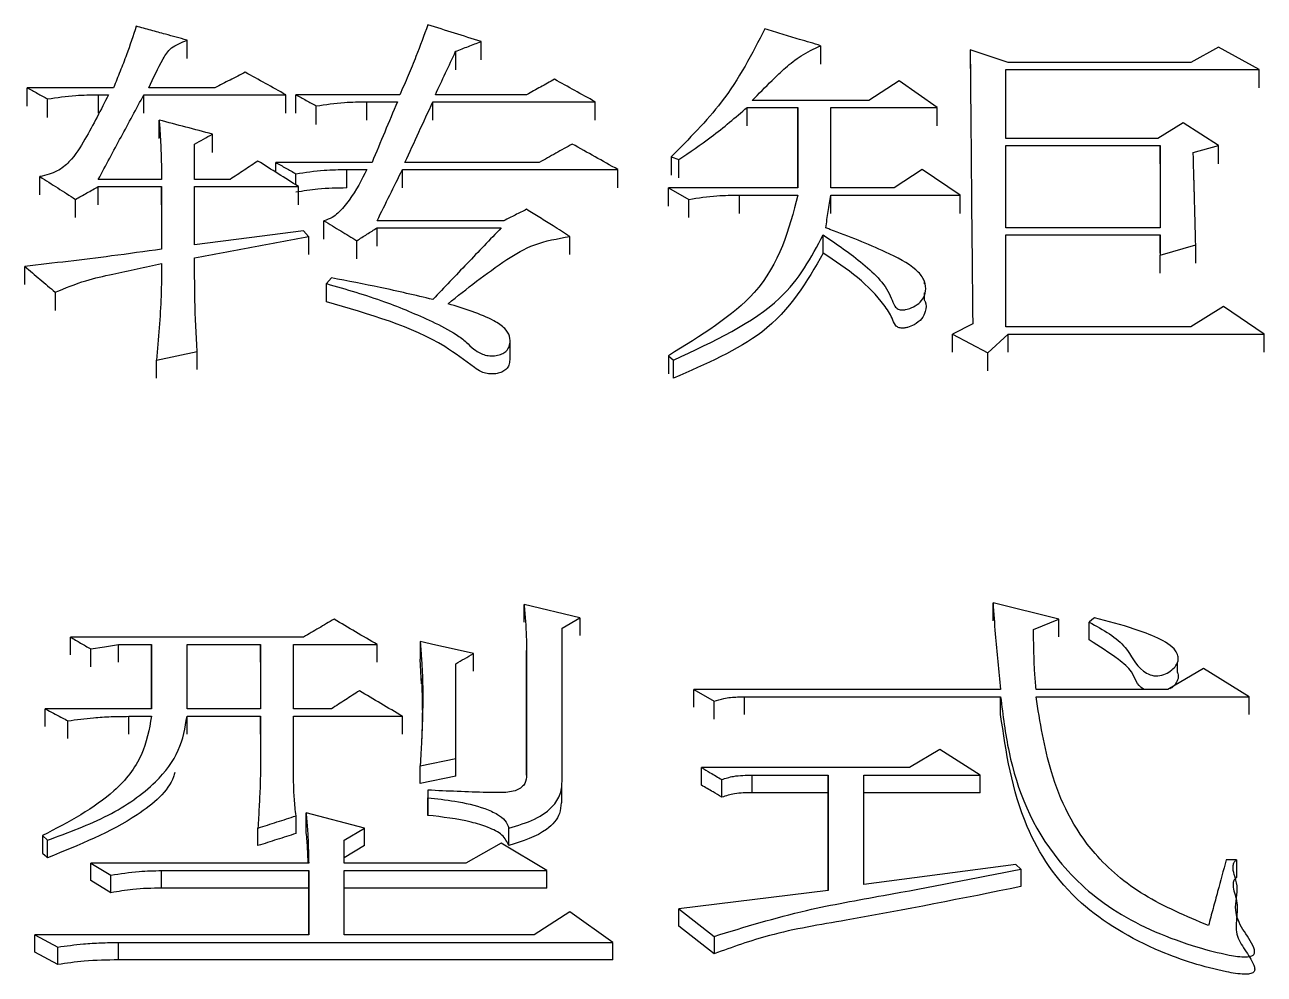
# Model space of a CAD drawing. Header units: millimetres. Extents: x 2371 to 4515, y 843 to 2359.
# Drawn here: x 2889.31 to 2894.6, y 2125.33 to 2129.39 of the extents above; entities that cross this region are included whole.
import ezdxf

# ---------------------------------------------------------------- set-up
doc = ezdxf.new("R2010")
doc.units = ezdxf.units.MM

msp = doc.modelspace()

# ---------------------------------------------------------------- linework, layer by layer
at = {"color": 7, "linetype": 'Continuous', "lineweight": 25}
for p, q in [((2890, 2129.2418), (2890, 2129.3207)), ((2891.2547, 2129.2359), (2891.2547, 2129.3147)), ((2891.1465, 2129.273), (2891.1465, 2129.1942)), ((2892.7043, 2129.218), (2892.7043, 2129.2968)), ((2893.5047, 2129.2252), (2893.3424, 2129.2789)), ((2893.3424, 2129.2789), (2893.3424, 2129.2001)), ((2894.4025, 2129.2908), (2894.2835, 2129.2251)), ((2894.5756, 2129.1953), (2894.4025, 2129.2908)), ((2894.2835, 2129.2251), (2893.5047, 2129.2252)), ((2893.0396, 2129.1474), (2892.9098, 2129.0635)), ((2893.2018, 2129.0334), (2893.0396, 2129.1474)), ((2893.4939, 2129.1953), (2894.5756, 2129.1953)), ((2893.4939, 2128.901), (2893.4939, 2129.1953)), ((2894.5756, 2129.1166), (2894.5756, 2129.1953)), ((2889.6862, 2129.1175), (2889.3184, 2129.1175)), ((2889.3184, 2129.0389), (2889.3184, 2129.1175)), ((2890.1189, 2129.1175), (2889.8376, 2129.1175)), ((2889.4049, 2128.991), (2889.4049, 2129.0695)), ((2889.6213, 2129.0875), (2889.6646, 2129.0875)), ((2889.6213, 2129.0875), (2889.6213, 2129.0089)), ((2889.816, 2129.0875), (2890.4218, 2129.0875)), ((2890.4218, 2129.0089), (2890.4218, 2129.0875)), ((2890.9085, 2129.0875), (2890.465, 2129.0875)), ((2890.5516, 2128.961), (2890.5516, 2129.0395)), ((2890.7679, 2129.0575), (2890.8977, 2129.0575)), ((2890.7679, 2128.979), (2890.7679, 2129.0575)), ((2891.0492, 2129.0575), (2891.7415, 2129.0575)), ((2891.4494, 2129.0875), (2891.06, 2129.0875)), ((2891.7415, 2128.9789), (2891.7415, 2129.0575)), ((2892.9098, 2129.0635), (2892.4121, 2129.0635)), ((2892.3905, 2129.0334), (2892.6069, 2129.0334)), ((2892.3905, 2128.9549), (2892.3905, 2129.0334)), ((2892.6069, 2129.0334), (2892.6069, 2128.6894)), ((2892.6069, 2128.9549), (2892.6069, 2129.0334)), ((2892.7475, 2129.0334), (2893.2018, 2129.0334)), ((2892.7475, 2128.6894), (2892.7475, 2129.0334)), ((2893.2018, 2128.9549), (2893.2018, 2129.0334)), ((2889.8809, 2128.9009), (2889.8809, 2128.9794)), ((2892.6069, 2128.6894), (2892.6069, 2128.9545)), ((2894.2511, 2128.9673), (2894.1429, 2128.901)), ((2894.4025, 2128.8709), (2894.2511, 2128.9673)), ((2890.1081, 2128.8408), (2890.1081, 2128.9192)), ((2894.1429, 2128.901), (2893.4939, 2128.901)), ((2890.0324, 2128.7258), (2890.0323, 2128.8769)), ((2893.4939, 2128.8709), (2894.1537, 2128.8709)), ((2893.4939, 2128.5193), (2893.4939, 2128.8709)), ((2894.1537, 2128.8709), (2894.1537, 2128.5192)), ((2894.1537, 2128.7926), (2894.1537, 2128.8709)), ((2894.2944, 2128.8407), (2894.4025, 2128.8709)), ((2894.4025, 2128.7926), (2894.4025, 2128.8709)), ((2890.7896, 2128.7984), (2890.3785, 2128.7984)), ((2890.3785, 2128.7568), (2890.3785, 2128.7984)), ((2891.5035, 2128.7984), (2890.9302, 2128.7984)), ((2892.066, 2128.8226), (2892.0985, 2128.8105)), ((2892.0985, 2128.7323), (2892.0985, 2128.8105)), ((2889.3724, 2128.6598), (2889.3724, 2128.738)), ((2889.8917, 2128.7258), (2889.6213, 2128.7258)), ((2890.1838, 2128.7258), (2890.0324, 2128.7258)), ((2890.465, 2128.7023), (2890.465, 2128.75)), ((2890.6814, 2128.7682), (2890.7679, 2128.7682)), ((2890.6814, 2128.69), (2890.6814, 2128.7682)), ((2890.9194, 2128.7682), (2891.8388, 2128.7682)), ((2890.9194, 2128.69), (2890.9194, 2128.7682)), ((2891.8388, 2128.69), (2891.8388, 2128.7682)), ((2893.1369, 2128.7682), (2893.0179, 2128.6894)), ((2893.2992, 2128.6591), (2893.1369, 2128.7682)), ((2889.6213, 2128.6955), (2889.8917, 2128.6955)), ((2889.6213, 2128.6174), (2889.6213, 2128.6955)), ((2889.8917, 2128.6955), (2889.8917, 2128.4278)), ((2889.8917, 2128.6174), (2889.8917, 2128.6955)), ((2890.0324, 2128.6955), (2890.4759, 2128.6955)), ((2890.0324, 2128.4461), (2890.0324, 2128.6955)), ((2890.4759, 2128.6174), (2890.4759, 2128.6955)), ((2892.0552, 2128.6894), (2892.1417, 2128.6409)), ((2892.6069, 2128.6894), (2892.0552, 2128.6894)), ((2893.0179, 2128.6894), (2892.7475, 2128.6894)), ((2889.5239, 2128.5629), (2889.5239, 2128.6409)), ((2892.1417, 2128.5629), (2892.1417, 2128.6409)), ((2892.3581, 2128.6591), (2892.6068, 2128.6591)), ((2892.3581, 2128.581), (2892.3581, 2128.6591)), ((2892.7475, 2128.6591), (2893.2992, 2128.6591)), ((2893.2992, 2128.581), (2893.2992, 2128.6591)), ((2890.584, 2128.4714), (2890.584, 2128.5498)), ((2891.3521, 2128.5497), (2890.8112, 2128.5497)), ((2890.8112, 2128.5193), (2891.3412, 2128.5193)), ((2894.1537, 2128.5192), (2893.4939, 2128.5193)), ((2890.5191, 2128.4827), (2890.4975, 2128.5071)), ((2890.5191, 2128.4827), (2890.5191, 2128.4049)), ((2890.7247, 2128.3866), (2890.7247, 2128.4644)), ((2891.6334, 2128.4048), (2891.6334, 2128.4827)), ((2892.7151, 2128.4107), (2892.7151, 2128.4889)), ((2893.4939, 2128.4888), (2894.1537, 2128.4888)), ((2893.4939, 2128.0967), (2893.4939, 2128.4888)), ((2894.1537, 2128.4888), (2894.1537, 2128.4033)), ((2894.1537, 2128.4109), (2894.1537, 2128.4888)), ((2894.1537, 2128.4033), (2894.3052, 2128.4461)), ((2894.1537, 2128.3256), (2894.1537, 2128.4033)), ((2894.3052, 2128.3683), (2894.3052, 2128.4461)), ((2889.3076, 2128.2768), (2889.3076, 2128.3545)), ((2890.6165, 2128.3055), (2890.5949, 2128.281)), ((2893.1481, 2128.2805), (2893.1481, 2128.2898)), ((2889.4372, 2128.2444), (2889.4372, 2128.1668)), ((2893.1481, 2128.2117), (2893.1481, 2128.2412)), ((2894.4242, 2128.1828), (2894.2836, 2128.0967)), ((2894.5973, 2128.0659), (2894.4242, 2128.1828)), ((2893.3533, 2128.109), (2893.2667, 2128.0659)), ((2894.2836, 2128.0967), (2893.4939, 2128.0967)), ((2891.3789, 2127.9564), (2891.3789, 2128.0343)), ((2893.2667, 2127.9885), (2893.2667, 2128.0659)), ((2893.2667, 2128.0659), (2893.4182, 2127.9857)), ((2893.4182, 2127.9857), (2893.5047, 2128.0659)), ((2893.5047, 2127.9885), (2893.5047, 2128.0659)), ((2893.5047, 2128.0659), (2894.5973, 2128.0659)), ((2894.5973, 2127.9885), (2894.5973, 2128.0659)), ((2890.0432, 2127.9146), (2890.0432, 2127.9919)), ((2893.4182, 2127.9084), (2893.4182, 2127.9857)), ((2889.8701, 2127.8776), (2889.8701, 2127.9548)), ((2892.0552, 2127.9734), (2892.0768, 2127.9548)), ((2892.0768, 2127.8776), (2892.0768, 2127.9548)), ((2891.6766, 2126.8548), (2891.4386, 2126.9119)), ((2891.4386, 2126.8359), (2891.4386, 2126.9119)), ((2893.7211, 2126.8485), (2893.4398, 2126.9183)), ((2893.4398, 2126.8422), (2893.4398, 2126.9183)), ((2891.6009, 2126.8104), (2891.6766, 2126.8548)), ((2891.6766, 2126.8548), (2891.6766, 2126.7788)), ((2893.6129, 2126.804), (2893.7211, 2126.8485)), ((2893.7211, 2126.7725), (2893.7211, 2126.8485)), ((2893.8509, 2126.7597), (2893.8509, 2126.8358)), ((2891.6009, 2126.1702), (2891.6009, 2126.8104)), ((2889.5889, 2126.6455), (2889.5889, 2126.7214)), ((2889.7078, 2126.7404), (2889.8485, 2126.7404)), ((2889.7078, 2126.6646), (2889.7078, 2126.7404)), ((2889.8485, 2126.7404), (2889.8485, 2126.4659)), ((2889.8485, 2126.6646), (2889.8485, 2126.7404)), ((2889.9999, 2126.7404), (2890.3136, 2126.7404)), ((2889.9999, 2126.4659), (2889.9999, 2126.7404)), ((2890.3136, 2126.7404), (2890.3136, 2126.4659)), ((2890.3136, 2126.6645), (2890.3136, 2126.7404)), ((2890.4542, 2126.7404), (2890.8112, 2126.7404)), ((2890.4542, 2126.4659), (2890.4542, 2126.7404)), ((2890.8112, 2126.6645), (2890.8112, 2126.7404)), ((2890.9951, 2126.7532), (2890.9951, 2126.6772)), ((2891.4494, 2126.715), (2891.4494, 2126.1831)), ((2891.4494, 2126.6391), (2891.4494, 2126.715)), ((2889.8485, 2126.4659), (2889.8485, 2126.6645)), ((2891.0009, 2126.5729), (2890.9951, 2126.6772)), ((2891.2223, 2126.6264), (2891.2223, 2126.7022)), ((2894.2268, 2126.6969), (2894.2268, 2126.6997)), ((2894.2268, 2126.6234), (2894.2268, 2126.6654)), ((2891.4494, 2126.183), (2891.4494, 2126.639)), ((2894.3377, 2126.6384), (2894.1862, 2126.549)), ((2894.5324, 2126.517), (2894.3377, 2126.6384)), ((2892.1634, 2126.549), (2892.2499, 2126.4979)), ((2893.4723, 2126.549), (2892.1634, 2126.549)), ((2892.1634, 2126.4734), (2892.1634, 2126.549)), ((2892.3797, 2126.5171), (2893.4723, 2126.517)), ((2892.3797, 2126.4414), (2892.3797, 2126.5171)), ((2893.4723, 2126.4414), (2893.4723, 2126.517)), ((2894.1862, 2126.549), (2893.6237, 2126.549)), ((2893.6237, 2126.517), (2894.5324, 2126.517)), ((2894.5324, 2126.4414), (2894.5324, 2126.517)), ((2889.8485, 2126.4659), (2889.3941, 2126.4659)), ((2889.3941, 2126.3903), (2889.3941, 2126.4659)), ((2890.3136, 2126.4659), (2889.9999, 2126.4659)), ((2890.6165, 2126.4659), (2890.4542, 2126.4659)), ((2892.2499, 2126.4222), (2892.2499, 2126.4979)), ((2889.4915, 2126.3391), (2889.4915, 2126.4146)), ((2889.7511, 2126.4338), (2889.8485, 2126.4338)), ((2889.7511, 2126.3582), (2889.7511, 2126.4338)), ((2889.9999, 2126.4338), (2890.3136, 2126.4338)), ((2889.9999, 2126.3583), (2889.9999, 2126.4338)), ((2890.3136, 2126.4338), (2890.3136, 2126.2218)), ((2890.3136, 2126.3583), (2890.3136, 2126.4338)), ((2890.4542, 2126.4338), (2890.9194, 2126.4338)), ((2890.4542, 2126.2218), (2890.4542, 2126.4338)), ((2890.9194, 2126.3583), (2890.9194, 2126.4338)), ((2893.2127, 2126.2925), (2893.0829, 2126.2153)), ((2893.3857, 2126.1831), (2893.2127, 2126.2925)), ((2890.9951, 2126.2218), (2891.1466, 2126.254)), ((2891.1466, 2126.1786), (2891.1466, 2126.254)), ((2890.9951, 2126.1464), (2890.9951, 2126.2218)), ((2892.1958, 2126.14), (2892.1958, 2126.2153)), ((2892.4122, 2126.1831), (2892.7367, 2126.1831)), ((2892.4122, 2126.1078), (2892.4122, 2126.1831)), ((2892.7367, 2126.1831), (2892.7367, 2125.6904)), ((2892.7367, 2126.1078), (2892.7367, 2126.1831)), ((2892.8881, 2126.1831), (2893.3857, 2126.1831)), ((2892.8881, 2125.7164), (2892.8881, 2126.1831)), ((2893.3857, 2126.1078), (2893.3857, 2126.1831)), ((2891.1466, 2126.1786), (2890.9951, 2126.1464)), ((2891.6003, 2126.0638), (2891.6003, 2126.139)), ((2891.0276, 2126.1186), (2891.0276, 2126.0863)), ((2891.0276, 2126.1186), (2891.0276, 2126.0434)), ((2891.0276, 2126.0111), (2891.0276, 2126.0863)), ((2892.7367, 2126.1078), (2892.4122, 2126.1078)), ((2892.7367, 2125.6904), (2892.7367, 2126.1078)), ((2893.3857, 2126.1078), (2892.8881, 2126.1078)), ((2890.4651, 2125.9336), (2890.4651, 2126.0087)), ((2890.7571, 2125.9569), (2890.5083, 2126.0216)), ((2890.5083, 2125.9466), (2890.5083, 2126.0216)), ((2889.3833, 2125.9245), (2889.405, 2125.905)), ((2889.3833, 2125.9245), (2889.3833, 2125.8496)), ((2890.3028, 2125.8819), (2890.3028, 2125.9569)), ((2890.6706, 2125.905), (2890.7571, 2125.9569)), ((2890.7571, 2125.8819), (2890.7571, 2125.9569)), ((2891.3737, 2125.8819), (2891.3737, 2125.9569)), ((2890.6706, 2125.8076), (2890.6706, 2125.905)), ((2890.7571, 2125.8819), (2890.6706, 2125.8301)), ((2891.3413, 2125.892), (2891.1898, 2125.8076)), ((2891.536, 2125.7751), (2891.3413, 2125.892)), ((2894.4783, 2125.8205), (2894.435, 2125.8205)), ((2894.4783, 2125.8205), (2894.4783, 2125.7458)), ((2889.5889, 2125.8076), (2889.6754, 2125.7556)), ((2890.5192, 2125.8076), (2889.5889, 2125.8076)), ((2889.8917, 2125.7751), (2890.5192, 2125.7751)), ((2889.8917, 2125.7003), (2889.8917, 2125.7751)), ((2890.5192, 2125.7751), (2890.5192, 2125.501)), ((2890.5192, 2125.7003), (2890.5192, 2125.7751)), ((2891.1898, 2125.8076), (2890.6706, 2125.8076)), ((2890.6706, 2125.7751), (2891.536, 2125.7751)), ((2890.6706, 2125.501), (2890.6706, 2125.7751)), ((2891.536, 2125.7003), (2891.536, 2125.7751)), ((2893.5372, 2125.801), (2892.8881, 2125.7164)), ((2893.5588, 2125.7815), (2893.5372, 2125.801)), ((2893.5588, 2125.7815), (2893.5588, 2125.7068)), ((2889.6754, 2125.6808), (2889.5889, 2125.7328)), ((2889.6754, 2125.6808), (2889.6754, 2125.7556)), ((2890.5192, 2125.7003), (2889.8917, 2125.7003)), ((2890.5192, 2125.501), (2890.5192, 2125.7003)), ((2891.536, 2125.7003), (2890.6706, 2125.7003)), ((2892.7367, 2125.6904), (2892.0985, 2125.6121)), ((2892.0985, 2125.5376), (2892.0985, 2125.6121)), ((2892.0985, 2125.6121), (2892.2499, 2125.4945)), ((2891.6333, 2125.599), (2891.4819, 2125.501)), ((2891.8172, 2125.4682), (2891.6333, 2125.599)), ((2889.3509, 2125.501), (2889.4482, 2125.4486)), ((2890.5192, 2125.501), (2889.3509, 2125.501)), ((2891.4819, 2125.501), (2890.6706, 2125.501)), ((2892.2499, 2125.4201), (2892.0985, 2125.5376)), ((2892.2499, 2125.4945), (2892.2499, 2125.4201)), ((2889.4482, 2125.3743), (2889.4482, 2125.4486)), ((2889.7078, 2125.4683), (2891.8172, 2125.4682)), ((2889.7079, 2125.3939), (2889.7079, 2125.4683)), ((2891.8172, 2125.3939), (2891.8172, 2125.4682)), ((2889.4482, 2125.3743), (2889.3509, 2125.4266)), ((2891.8172, 2125.3939), (2889.7079, 2125.3939))]:
    msp.add_line(p, q, dxfattribs=at)
at = {"color": 7, "linetype": 'Continuous', "lineweight": 25, "flags": 128}
for points in [[(2889.816, 2129.0089), (2889.816, 2129.0285), (2889.816, 2129.0485), (2889.816, 2129.0875)], [(2890.465, 2129.0089), (2890.465, 2129.0284), (2890.465, 2129.0484), (2890.465, 2129.0875)], [(2891.0492, 2128.979), (2891.0492, 2128.9984), (2891.0492, 2129.0184), (2891.0492, 2129.0575)], [(2892.066, 2128.8226), (2892.066, 2128.7923), (2892.066, 2128.7681), (2892.066, 2128.7443)], [(2892.0552, 2128.6113), (2892.0552, 2128.6305), (2892.0552, 2128.6502), (2892.0552, 2128.6894)], [(2892.7475, 2128.581), (2892.7475, 2128.6008), (2892.7475, 2128.621), (2892.7475, 2128.6591)], [(2890.8112, 2128.4414), (2890.8112, 2128.4608), (2890.8112, 2128.4805), (2890.8112, 2128.5193)], [(2890.4975, 2128.5071), (2890.2649, 2128.4766), (2890.0324, 2128.4461)], [(2890.5948, 2128.2034), (2890.5948, 2128.2225), (2890.5948, 2128.242), (2890.5948, 2128.2615), (2890.5949, 2128.281)], [(2889.8701, 2127.9548), (2889.9566, 2127.9734), (2890.0432, 2127.9919)], [(2892.0552, 2127.9734), (2892.0552, 2127.9451), (2892.0552, 2127.9204), (2892.0552, 2127.8961)], [(2893.8725, 2126.8548), (2893.8617, 2126.8453), (2893.8509, 2126.8358)], [(2890.4975, 2126.7723), (2889.9999, 2126.7723), (2889.5023, 2126.7723)], [(2889.5023, 2126.6963), (2889.5023, 2126.7152), (2889.5023, 2126.7343), (2889.5023, 2126.7723)], [(2889.5889, 2126.7214), (2889.6484, 2126.7309), (2889.7078, 2126.7404)], [(2891.2223, 2126.7022), (2891.1277, 2126.7234), (2891.0614, 2126.7383), (2890.9951, 2126.7532)], [(2893.0829, 2126.2153), (2892.6393, 2126.2153), (2892.1958, 2126.2153)], [(2892.2824, 2126.0885), (2892.2824, 2126.1261), (2892.2824, 2126.1637)], [(2889.405, 2125.8301), (2889.405, 2125.8579), (2889.405, 2125.8815), (2889.405, 2125.905)], [(2889.3833, 2125.8496), (2889.3941, 2125.8398), (2889.405, 2125.8301)], [(2889.5889, 2125.7328), (2889.5889, 2125.7515), (2889.5889, 2125.7702), (2889.5889, 2125.8076)], [(2889.3509, 2125.4266), (2889.3509, 2125.4452), (2889.3509, 2125.4638), (2889.3509, 2125.501)]]:
    msp.add_lwpolyline(points, dxfattribs=at)
at = {"color": 7, "linetype": 'Continuous', "lineweight": 25}
for points, knots in [([(2889.7835, 2129.3802), (2889.7701, 2129.3394), (2889.7489, 2129.2751), (2889.7147, 2129.1876), (2889.6957, 2129.1409), (2889.6862, 2129.1175)], [0, 0, 0, 0, 0.465077, 0.732515, 1, 1, 1, 1]), ([(2889.9999, 2129.3207), (2889.9693, 2129.3291), (2889.9179, 2129.3433), (2889.8457, 2129.3631), (2889.8043, 2129.3745), (2889.7835, 2129.3802)], [0, 0, 0, 0, 0.425233, 0.712616, 1, 1, 1, 1]), ([(2891.0275, 2129.3862), (2891.0112, 2129.3411), (2890.985, 2129.2686), (2890.9437, 2129.1692), (2890.9203, 2129.1147), (2890.9085, 2129.0875)], [0, 0, 0, 0, 0.452168, 0.726066, 1, 1, 1, 1]), ([(2891.2547, 2129.3147), (2891.2168, 2129.3266), (2891.1411, 2129.3505), (2891.0654, 2129.3743), (2891.0275, 2129.3862)], [0, 0, 0, 0, 0.499999, 1, 1, 1, 1]), ([(2892.4661, 2129.3683), (2892.4115, 2129.262), (2892.3135, 2129.0711), (2892.142, 2128.8989), (2892.066, 2128.8226)], [0, 0, 0, 0, 0.556947, 1, 1, 1, 1]), ([(2892.7042, 2129.2968), (2892.6741, 2129.3059), (2892.6193, 2129.3223), (2892.5399, 2129.3462), (2892.4907, 2129.361), (2892.4662, 2129.3683)], [0, 0, 0, 0, 0.380374, 0.690187, 1, 1, 1, 1]), ([(2889.8376, 2129.1175), (2889.8564, 2129.1585), (2889.8826, 2129.2159), (2889.9275, 2129.2909), (2889.9756, 2129.3107), (2889.9999, 2129.3206)], [0, 0, 0, 0, 0.554938, 0.774738, 1, 1, 1, 1]), ([(2891.1465, 2129.273), (2891.1646, 2129.2799), (2891.2006, 2129.2938), (2891.2367, 2129.3078), (2891.2547, 2129.3147)], [0, 0, 0, 0, 0.499998, 1, 1, 1, 1]), ([(2891.06, 2129.0875), (2891.0744, 2129.1185), (2891.1033, 2129.1804), (2891.1321, 2129.2421), (2891.1465, 2129.273)], [0, 0, 0, 0, 0.499999, 1, 1, 1, 1]), ([(2892.4121, 2129.0635), (2892.4403, 2129.092), (2892.4867, 2129.139), (2892.5537, 2129.2036), (2892.6184, 2129.2563), (2892.6755, 2129.2832), (2892.7042, 2129.2968)], [0, 0, 0, 0, 0.336864, 0.555373, 0.775639, 1, 1, 1, 1]), ([(2893.3424, 2129.2789), (2893.343, 2129.2141), (2893.3442, 2129.0844), (2893.3459, 2128.8885), (2893.3473, 2128.7245), (2893.3487, 2128.5598), (2893.3502, 2128.4133), (2893.3519, 2128.252), (2893.3528, 2128.1567), (2893.3533, 2128.109)], [0, 0, 0, 0, 0.168661, 0.337321, 0.505982, 0.590312, 0.758972, 0.879486, 1, 1, 1, 1]), ([(2890.2487, 2129.1833), (2890.2271, 2129.1724), (2890.1838, 2129.1504), (2890.1405, 2129.1285), (2890.1189, 2129.1175)], [0, 0, 0, 0, 0.4999982, 1, 1, 1, 1]), ([(2890.4218, 2129.0875), (2890.3929, 2129.1035), (2890.3352, 2129.1355), (2890.2775, 2129.1674), (2890.2487, 2129.1833)], [0, 0, 0, 0, 0.5, 1, 1, 1, 1]), ([(2891.5684, 2129.1534), (2891.5486, 2129.1424), (2891.5089, 2129.1205), (2891.4692, 2129.0985), (2891.4494, 2129.0875)], [0, 0, 0, 0, 0.4999981, 1, 1, 1, 1]), ([(2891.7415, 2129.0575), (2891.7126, 2129.0735), (2891.6549, 2129.1055), (2891.5973, 2129.1374), (2891.5684, 2129.1534)], [0, 0, 0, 0, 0.5, 1, 1, 1, 1]), ([(2889.3184, 2129.1175), (2889.3328, 2129.1095), (2889.3617, 2129.0935), (2889.3905, 2129.0775), (2889.4049, 2129.0695)], [0, 0, 0, 0, 0.5, 1, 1, 1, 1]), ([(2889.6646, 2129.0875), (2889.6326, 2129.0238), (2889.5839, 2128.9267), (2889.5158, 2128.8162), (2889.45, 2128.7579), (2889.3986, 2128.7447), (2889.3725, 2128.738)], [0, 0, 0, 0, 0.493627, 0.751972, 0.874128, 1, 1, 1, 1]), ([(2889.4049, 2129.0695), (2889.4447, 2129.0755), (2889.5158, 2129.0861), (2889.589, 2129.0871), (2889.6213, 2129.0875)], [0, 0, 0, 0, 0.558835, 1, 1, 1, 1]), ([(2889.6213, 2128.7258), (2889.6537, 2128.7863), (2889.7186, 2128.9073), (2889.7835, 2129.0274), (2889.816, 2129.0875)], [0, 0, 0, 0, 0.5, 1, 1, 1, 1]), ([(2890.465, 2129.0875), (2890.4795, 2129.0795), (2890.5083, 2129.0635), (2890.5372, 2129.0475), (2890.5516, 2129.0395)], [0, 0, 0, 0, 0.5, 1, 1, 1, 1]), ([(2890.5516, 2129.0395), (2890.5913, 2129.0454), (2890.6625, 2129.0561), (2890.7356, 2129.0571), (2890.7679, 2129.0575)], [0, 0, 0, 0, 0.558835, 1, 1, 1, 1]), ([(2890.8977, 2129.0575), (2890.8797, 2129.0144), (2890.8436, 2128.9283), (2890.8076, 2128.8417), (2890.7896, 2128.7984)], [0, 0, 0, 0, 0.4999999, 1, 1, 1, 1]), ([(2890.9302, 2128.7984), (2890.95, 2128.8417), (2890.9897, 2128.9283), (2891.0293, 2129.0144), (2891.0492, 2129.0575)], [0, 0, 0, 0, 0.5000001, 1, 1, 1, 1]), ([(2892.0985, 2128.8105), (2892.1455, 2128.8424), (2892.2213, 2128.8938), (2892.316, 2128.9695), (2892.3657, 2129.0121), (2892.3905, 2129.0334)], [0, 0, 0, 0, 0.450179, 0.7248935, 1, 1, 1, 1]), ([(2889.8809, 2128.9794), (2889.8825, 2128.9579), (2889.8856, 2128.915), (2889.8901, 2128.8306), (2889.8911, 2128.7674), (2889.8917, 2128.7258)], [0, 0, 0, 0, 0.254777, 0.50956, 1, 1, 1, 1]), ([(2890.1081, 2128.9192), (2890.0702, 2128.9292), (2889.9945, 2128.9493), (2889.9188, 2128.9693), (2889.8809, 2128.9794)], [0, 0, 0, 0, 0.499999, 1, 1, 1, 1]), ([(2890.0323, 2128.8769), (2890.045, 2128.884), (2890.0702, 2128.8981), (2890.0954, 2128.9121), (2890.1081, 2128.9192)], [0, 0, 0, 0, 0.5000006, 1, 1, 1, 1]), ([(2891.6441, 2128.8769), (2891.6207, 2128.8639), (2891.5738, 2128.8377), (2891.5269, 2128.8115), (2891.5035, 2128.7984)], [0, 0, 0, 0, 0.499999, 1, 1, 1, 1]), ([(2891.8388, 2128.7682), (2891.8064, 2128.7863), (2891.7415, 2128.8226), (2891.6766, 2128.8588), (2891.6441, 2128.8769)], [0, 0, 0, 0, 0.5, 1, 1, 1, 1]), ([(2894.3052, 2128.4461), (2894.3039, 2128.4949), (2894.3024, 2128.5468), (2894.3009, 2128.6016), (2894.3006, 2128.6138), (2894.3003, 2128.626), (2894.2999, 2128.6381), (2894.2996, 2128.6503), (2894.2993, 2128.6625), (2894.2989, 2128.6777), (2894.2985, 2128.6898), (2894.2982, 2128.7019), (2894.2979, 2128.7141), (2894.2975, 2128.7262), (2894.2969, 2128.7475), (2894.2959, 2128.7846), (2894.295, 2128.8187), (2894.2944, 2128.8407)], [0, 0, 0, 0, 0.369844, 0.392959, 0.416074, 0.462305, 0.48542, 0.508535, 0.554765, 0.577881, 0.624111, 0.647226, 0.670342, 0.716572, 0.739687, 0.832148, 1, 1, 1, 1]), ([(2890.3028, 2128.8045), (2890.283, 2128.7914), (2890.2433, 2128.7652), (2890.2036, 2128.7389), (2890.1838, 2128.7258)], [0, 0, 0, 0, 0.499998, 1, 1, 1, 1]), ([(2890.4759, 2128.6955), (2890.447, 2128.7137), (2890.3893, 2128.7501), (2890.3316, 2128.7863), (2890.3028, 2128.8045)], [0, 0, 0, 0, 0.5, 1, 1, 1, 1]), ([(2890.3785, 2128.7984), (2890.3929, 2128.7904), (2890.4218, 2128.7742), (2890.4506, 2128.7581), (2890.465, 2128.75)], [0, 0, 0, 0, 0.5, 1, 1, 1, 1]), ([(2889.3725, 2128.738), (2889.3977, 2128.7218), (2889.4482, 2128.6895), (2889.4987, 2128.6571), (2889.5239, 2128.6409)], [0, 0, 0, 0, 0.5, 1, 1, 1, 1]), ([(2890.465, 2128.75), (2890.5048, 2128.7561), (2890.5759, 2128.7668), (2890.6491, 2128.7678), (2890.6814, 2128.7682)], [0, 0, 0, 0, 0.558835, 1, 1, 1, 1]), ([(2890.7679, 2128.7682), (2890.7451, 2128.7238), (2890.7121, 2128.6596), (2890.6564, 2128.5927), (2890.6209, 2128.5613), (2890.5964, 2128.5537), (2890.584, 2128.5498)], [0, 0, 0, 0, 0.5541785, 0.8003972, 0.8992106, 1, 1, 1, 1]), ([(2890.8112, 2128.5497), (2890.8292, 2128.5862), (2890.8653, 2128.6592), (2890.9013, 2128.7319), (2890.9194, 2128.7682)], [0, 0, 0, 0, 0.5, 1, 1, 1, 1]), ([(2889.5239, 2128.6409), (2889.5402, 2128.65), (2889.5726, 2128.6682), (2889.6051, 2128.6864), (2889.6213, 2128.6955)], [0, 0, 0, 0, 0.500002, 1, 1, 1, 1]), ([(2890.6814, 2128.6896), (2890.6403, 2128.6888), (2890.5671, 2128.6876), (2890.4962, 2128.6764), (2890.465, 2128.6714)], [0, 0, 0, 0, 0.561085, 1, 1, 1, 1]), ([(2892.6068, 2128.6591), (2892.5688, 2128.5127), (2892.4998, 2128.2473), (2892.1928, 2128.0582), (2892.0552, 2127.9734)], [0, 0, 0, 0, 0.551707, 1, 1, 1, 1]), ([(2892.1417, 2128.6409), (2892.1815, 2128.6469), (2892.2526, 2128.6577), (2892.3258, 2128.6587), (2892.3581, 2128.6591)], [0, 0, 0, 0, 0.558835, 1, 1, 1, 1]), ([(2892.7259, 2128.5193), (2892.7295, 2128.5426), (2892.7349, 2128.5776), (2892.7421, 2128.6242), (2892.7457, 2128.6475), (2892.7475, 2128.6591)], [0, 0, 0, 0, 0.499999, 0.749999, 1, 1, 1, 1]), ([(2891.4494, 2128.5984), (2891.4332, 2128.5903), (2891.4007, 2128.5741), (2891.3683, 2128.5578), (2891.3521, 2128.5497)], [0, 0, 0, 0, 0.5, 1, 1, 1, 1]), ([(2891.6333, 2128.4827), (2891.6097, 2128.4976), (2891.5672, 2128.5244), (2891.5059, 2128.5629), (2891.4682, 2128.5866), (2891.4494, 2128.5984)], [0, 0, 0, 0, 0.386049, 0.693024, 1, 1, 1, 1]), ([(2890.584, 2128.5498), (2890.5961, 2128.5424), (2890.6202, 2128.5278), (2890.6671, 2128.4994), (2890.7019, 2128.4783), (2890.7247, 2128.4644)], [0, 0, 0, 0, 0.257094, 0.5141879, 1, 1, 1, 1]), ([(2890.7247, 2128.4644), (2890.7391, 2128.4736), (2890.7679, 2128.4919), (2890.7968, 2128.5102), (2890.8112, 2128.5193)], [0, 0, 0, 0, 0.500001, 1, 1, 1, 1]), ([(2891.3412, 2128.5193), (2891.2926, 2128.4685), (2891.1952, 2128.3669), (2891.0979, 2128.2646), (2891.0492, 2128.2135)], [0, 0, 0, 0, 0.5, 1, 1, 1, 1]), ([(2892.7152, 2128.4889), (2892.7736, 2128.4491), (2892.8911, 2128.3692), (2892.9955, 2128.2626), (2893.0143, 2128.1928), (2893.0268, 2128.1774), (2893.0342, 2128.1722), (2893.0428, 2128.1695), (2893.0537, 2128.1685), (2893.0709, 2128.1705), (2893.0966, 2128.179), (2893.1248, 2128.1959), (2893.1477, 2128.2242), (2893.1556, 2128.2601), (2893.1472, 2128.3019), (2893.0957, 2128.3603), (2892.9543, 2128.431), (2892.8196, 2128.4849), (2892.7319, 2128.5171), (2892.7259, 2128.5193)], [0, 0, 0, 0, 0.1816274, 0.3648767, 0.405345, 0.4147082, 0.422096, 0.4282549, 0.4343873, 0.4449704, 0.4640389, 0.4945585, 0.5248763, 0.5682608, 0.613388, 0.6632908, 0.7870954, 0.9853916, 1, 1, 1, 1]), ([(2890.0324, 2128.3912), (2890.1135, 2128.4065), (2890.2757, 2128.437), (2890.438, 2128.4675), (2890.5191, 2128.4827)], [0, 0, 0, 0, 0.5, 1, 1, 1, 1]), ([(2891.1141, 2128.1951), (2891.1941, 2128.2593), (2891.3061, 2128.3492), (2891.4785, 2128.4544), (2891.5813, 2128.4732), (2891.6333, 2128.4827)], [0, 0, 0, 0, 0.5534418, 0.7739919, 1, 1, 1, 1]), ([(2892.0768, 2127.9548), (2892.2473, 2128.0344), (2892.5476, 2128.1745), (2892.6645, 2128.3939), (2892.7151, 2128.4888)], [0, 0, 0, 0, 0.56753, 1, 1, 1, 1]), ([(2889.8917, 2128.4278), (2889.8206, 2128.4181), (2889.6881, 2128.4), (2889.4932, 2128.3759), (2889.3695, 2128.3616), (2889.3076, 2128.3545)], [0, 0, 0, 0, 0.366425, 0.683185, 1, 1, 1, 1]), ([(2892.7151, 2128.4106), (2892.6456, 2128.2898), (2892.5195, 2128.0703), (2892.2142, 2127.9372), (2892.0768, 2127.8773)], [0, 0, 0, 0, 0.550182, 1, 1, 1, 1]), ([(2893.1466, 2128.211), (2893.1478, 2128.209), (2893.1569, 2128.1936), (2893.153, 2128.1652), (2893.1381, 2128.1303), (2893.109, 2128.1072), (2893.0808, 2128.0954), (2893.0614, 2128.0913), (2893.0488, 2128.0908), (2893.0386, 2128.0926), (2893.0299, 2128.0968), (2893.017, 2128.1099), (2893.0072, 2128.1433), (2892.9596, 2128.2135), (2892.8675, 2128.3107), (2892.7663, 2128.3771), (2892.7152, 2128.4106)], [0, 0, 0, 0, 0.011858, 0.091048, 0.151077, 0.211612, 0.249381, 0.267413, 0.282269, 0.292853, 0.30347, 0.319788, 0.376545, 0.489461, 0.742393, 1, 1, 1, 1]), ([(2889.3076, 2128.3545), (2889.3292, 2128.3362), (2889.3724, 2128.2995), (2889.4156, 2128.2628), (2889.4372, 2128.2444)], [0, 0, 0, 0, 0.5, 1, 1, 1, 1]), ([(2889.4372, 2128.2444), (2889.48, 2128.2621), (2889.5572, 2128.294), (2889.7138, 2128.329), (2889.8222, 2128.352), (2889.8917, 2128.3667)], [0, 0, 0, 0, 0.308167, 0.555958, 1, 1, 1, 1]), ([(2889.8917, 2128.3667), (2889.8912, 2128.3206), (2889.8903, 2128.2291), (2889.8819, 2128.0918), (2889.874, 2128.0005), (2889.8701, 2127.9548)], [0, 0, 0, 0, 0.337206, 0.668546, 1, 1, 1, 1]), ([(2890.0432, 2127.9919), (2890.0392, 2128.0649), (2890.0351, 2128.1397), (2890.0336, 2128.2162), (2890.0335, 2128.2219), (2890.0334, 2128.2275), (2890.0333, 2128.2332), (2890.0332, 2128.2388), (2890.0331, 2128.2445), (2890.0331, 2128.2501), (2890.033, 2128.2558), (2890.0329, 2128.2633), (2890.0328, 2128.2709), (2890.0328, 2128.2784), (2890.0327, 2128.284), (2890.0327, 2128.2897), (2890.0326, 2128.2953), (2890.0326, 2128.301), (2890.0326, 2128.3066), (2890.0325, 2128.3123), (2890.0325, 2128.3198), (2890.0325, 2128.3273), (2890.0325, 2128.3348), (2890.0324, 2128.3405), (2890.0324, 2128.3461), (2890.0324, 2128.3517), (2890.0324, 2128.3574), (2890.0324, 2128.363), (2890.0324, 2128.3686), (2890.0324, 2128.3743), (2890.0324, 2128.3818), (2890.0324, 2128.3874), (2890.0324, 2128.3912)], [0, 0, 0, 0, 0.54643, 0.560604, 0.574777, 0.588951, 0.603124, 0.617298, 0.631471, 0.645645, 0.659818, 0.673992, 0.702339, 0.716512, 0.730686, 0.744859, 0.759033, 0.773206, 0.78738, 0.801553, 0.815726, 0.844073, 0.858247, 0.87242, 0.886594, 0.900767, 0.914941, 0.929114, 0.943288, 0.957461, 0.971635, 1, 1, 1, 1]), ([(2891.0492, 2128.2135), (2891.0119, 2128.2223), (2890.9375, 2128.2397), (2890.794, 2128.2719), (2890.6862, 2128.2923), (2890.6165, 2128.3055)], [0, 0, 0, 0, 0.260983, 0.521979, 1, 1, 1, 1]), ([(2890.5949, 2128.281), (2890.6787, 2128.2569), (2890.8367, 2128.2114), (2891.0174, 2128.1337), (2891.1359, 2128.0757), (2891.1905, 2128.0331), (2891.2203, 2128.0034), (2891.2492, 2127.9833), (2891.2788, 2127.9739), (2891.3059, 2127.9721), (2891.332, 2127.9759), (2891.3532, 2127.9849), (2891.3694, 2128), (2891.3801, 2128.0241), (2891.3798, 2128.0565), (2891.3572, 2128.0932), (2891.2731, 2128.147), (2891.1832, 2128.1742), (2891.1141, 2128.1951)], [0, 0, 0, 0, 0.197358, 0.371625, 0.468384, 0.517135, 0.556849, 0.588366, 0.607485, 0.626642, 0.645535, 0.663735, 0.679959, 0.706516, 0.74747, 0.788159, 0.837188, 1, 1, 1, 1]), ([(2891.3772, 2127.9562), (2891.3769, 2127.9485), (2891.3763, 2127.9348), (2891.3651, 2127.9175), (2891.3494, 2127.9052), (2891.3289, 2127.8978), (2891.3051, 2127.8946), (2891.2797, 2127.8962), (2891.2509, 2127.9049), (2891.1929, 2127.946), (2891.0211, 2128.0812), (2890.7783, 2128.1506), (2890.5948, 2128.203)], [0, 0, 0, 0, 0.036286, 0.063911, 0.086825, 0.10978, 0.132692, 0.158074, 0.184397, 0.225607, 0.415046, 1, 1, 1, 1]), ([(2891.4386, 2126.9119), (2891.4407, 2126.8891), (2891.4447, 2126.8449), (2891.4479, 2126.7792), (2891.4489, 2126.7364), (2891.4494, 2126.715)], [0, 0, 0, 0, 0.349385, 0.674644, 1, 1, 1, 1]), ([(2893.4398, 2126.9183), (2893.4428, 2126.874), (2893.4483, 2126.7905), (2893.4594, 2126.6674), (2893.468, 2126.5885), (2893.4723, 2126.549)], [0, 0, 0, 0, 0.360432, 0.680193, 1, 1, 1, 1]), ([(2890.6273, 2126.8485), (2890.6057, 2126.8358), (2890.5624, 2126.8104), (2890.5191, 2126.785), (2890.4975, 2126.7723)], [0, 0, 0, 0, 0.499998, 1, 1, 1, 1]), ([(2890.8112, 2126.7404), (2890.7806, 2126.7585), (2890.7193, 2126.7945), (2890.658, 2126.8305), (2890.6273, 2126.8485)], [0, 0, 0, 0, 0.5, 1, 1, 1, 1]), ([(2893.8509, 2126.8358), (2893.91, 2126.8032), (2894.0143, 2126.7456), (2894.0469, 2126.6464), (2894.1081, 2126.6101), (2894.1441, 2126.6037), (2894.1778, 2126.6143), (2894.2027, 2126.6308), (2894.2217, 2126.65), (2894.231, 2126.6712), (2894.2304, 2126.693), (2894.2121, 2126.7307), (2894.1429, 2126.7707), (2894.0236, 2126.8149), (2893.93, 2126.8397), (2893.8725, 2126.8548)], [0, 0, 0, 0, 0.207899, 0.367255, 0.399925, 0.431308, 0.463075, 0.497006, 0.528572, 0.558381, 0.588718, 0.619577, 0.72297, 0.829976, 1, 1, 1, 1]), ([(2889.5023, 2126.7723), (2889.5167, 2126.7638), (2889.5456, 2126.7468), (2889.5744, 2126.7298), (2889.5889, 2126.7214)], [0, 0, 0, 0, 0.4999987, 1, 1, 1, 1]), ([(2893.6237, 2126.549), (2893.6217, 2126.5723), (2893.6177, 2126.619), (2893.6137, 2126.704), (2893.6132, 2126.7657), (2893.6129, 2126.804)], [0, 0, 0, 0, 0.273961, 0.547941, 1, 1, 1, 1]), ([(2890.9951, 2126.7532), (2890.9953, 2126.7511), (2890.9956, 2126.747), (2890.9961, 2126.7409), (2890.9965, 2126.7348), (2890.997, 2126.7287), (2890.9975, 2126.7225), (2890.9979, 2126.7164), (2890.9984, 2126.7103), (2890.9988, 2126.7052), (2890.9991, 2126.7), (2890.9995, 2126.6949), (2891.0001, 2126.6868), (2891.0006, 2126.6786), (2891.0013, 2126.6683), (2891.002, 2126.6581), (2891.0027, 2126.6458), (2891.004, 2126.6212), (2891.0061, 2126.5679), (2891.0065, 2126.5022), (2891.0053, 2126.4445), (2891.0044, 2126.4157), (2891.0038, 2126.3951), (2891.0032, 2126.3786), (2891.0023, 2126.358), (2891.0015, 2126.3415), (2891.0007, 2126.325), (2891, 2126.3126), (2890.9994, 2126.3002), (2890.9987, 2126.2878), (2890.9982, 2126.2775), (2890.9978, 2126.2692), (2890.9974, 2126.263), (2890.9971, 2126.2568), (2890.9968, 2126.2506), (2890.9964, 2126.2444), (2890.9961, 2126.2382), (2890.9958, 2126.2331), (2890.9955, 2126.2276), (2890.9953, 2126.2241), (2890.9951, 2126.2218)], [0, 0, 0, 0, 0.011607, 0.023213, 0.034819, 0.046426, 0.058032, 0.069639, 0.081245, 0.092852, 0.098655, 0.110262, 0.121868, 0.145081, 0.156687, 0.1799, 0.203113, 0.226326, 0.31918, 0.504901, 0.597754, 0.64418, 0.667393, 0.713819, 0.737032, 0.783458, 0.806671, 0.829884, 0.853097, 0.87631, 0.899523, 0.911129, 0.922736, 0.934342, 0.945949, 0.957555, 0.969162, 0.980768, 0.986572, 1, 1, 1, 1]), ([(2894.0853, 2126.549), (2894.0844, 2126.5495), (2894.0515, 2126.5669), (2894.0437, 2126.6226), (2893.9591, 2126.6906), (2893.8933, 2126.7326), (2893.8509, 2126.7597)], [0, 0, 0, 0, 0.008439, 0.314275, 0.557927, 1, 1, 1, 1]), ([(2891.1466, 2126.6576), (2891.1592, 2126.665), (2891.1844, 2126.6799), (2891.2097, 2126.6948), (2891.2223, 2126.7022)], [0, 0, 0, 0, 0.499998, 1, 1, 1, 1]), ([(2891.1466, 2126.254), (2891.1466, 2126.3143), (2891.1466, 2126.4494), (2891.1466, 2126.5835), (2891.1466, 2126.6576)], [0, 0, 0, 0, 0.447226, 1, 1, 1, 1]), ([(2894.2259, 2126.6231), (2894.2269, 2126.621), (2894.2316, 2126.6121), (2894.2307, 2126.5951), (2894.2215, 2126.5743), (2894.2084, 2126.5594), (2894.1975, 2126.5528), (2894.195, 2126.5513)], [0, 0, 0, 0, 0.084269, 0.359139, 0.629263, 0.915374, 1, 1, 1, 1]), ([(2891.0006, 2126.5954), (2891.0006, 2126.5953), (2891.0006, 2126.5941), (2891.0014, 2126.5762), (2891.0028, 2126.5378), (2891.0038, 2126.4985), (2891.0042, 2126.4694), (2891.0042, 2126.4589), (2891.0043, 2126.4542), (2891.0043, 2126.4542), (2891.0043, 2126.4542)], [0, 0, 0, 0, 0.007497, 0.129475, 0.409577, 0.759504, 0.894301, 0.972295, 0.991676, 1, 1, 1, 1]), ([(2890.7355, 2126.5427), (2890.7157, 2126.5299), (2890.676, 2126.5043), (2890.6363, 2126.4787), (2890.6165, 2126.4659)], [0, 0, 0, 0, 0.499998, 1, 1, 1, 1]), ([(2890.9194, 2126.4338), (2890.8887, 2126.452), (2890.8274, 2126.4883), (2890.7661, 2126.5245), (2890.7355, 2126.5427)], [0, 0, 0, 0, 0.5, 1, 1, 1, 1]), ([(2892.2499, 2126.4979), (2892.2633, 2126.5025), (2892.2856, 2126.5101), (2892.3201, 2126.5147), (2892.3498, 2126.5166), (2892.3698, 2126.5169), (2892.3797, 2126.5171)], [0, 0, 0, 0, 0.335689, 0.556704, 0.778126, 1, 1, 1, 1]), ([(2893.4723, 2126.517), (2893.4819, 2126.4383), (2893.511, 2126.2005), (2893.6405, 2125.8712), (2893.951, 2125.5867), (2894.2301, 2125.4684), (2894.4241, 2125.418), (2894.5, 2125.4057), (2894.5325, 2125.4079), (2894.5432, 2125.4103), (2894.5508, 2125.4144), (2894.5553, 2125.4198), (2894.5577, 2125.4306), (2894.5464, 2125.4675), (2894.5031, 2125.5231), (2894.4626, 2125.6124), (2894.4918, 2125.6926), (2894.4696, 2125.754), (2894.4627, 2125.7869), (2894.4666, 2125.8072), (2894.4726, 2125.816), (2894.4773, 2125.8197), (2894.4783, 2125.8205)], [0, 0, 0, 0, 0.12969, 0.391826, 0.53917, 0.686254, 0.737833, 0.763743, 0.768247, 0.772786, 0.775634, 0.778494, 0.782467, 0.792759, 0.837973, 0.883317, 0.939016, 0.96559, 0.984609, 0.99227, 0.998264, 1, 1, 1, 1]), ([(2894.3593, 2125.5402), (2894.2643, 2125.5806), (2894.0732, 2125.6616), (2893.8161, 2125.8824), (2893.6762, 2126.1814), (2893.6405, 2126.4099), (2893.6237, 2126.517)], [0, 0, 0, 0, 0.194334, 0.390703, 0.714344, 1, 1, 1, 1]), ([(2889.3941, 2126.4659), (2889.4104, 2126.4573), (2889.4428, 2126.4402), (2889.4753, 2126.4231), (2889.4915, 2126.4146)], [0, 0, 0, 0, 0.499998, 1, 1, 1, 1]), ([(2891.0043, 2126.4553), (2891.0043, 2126.4546), (2891.0042, 2126.4485), (2891.0037, 2126.392), (2891.0018, 2126.3491), (2891.0005, 2126.3225)], [0, 0, 0, 0, 0.049091, 0.410402, 1, 1, 1, 1]), ([(2889.8485, 2126.4338), (2889.8384, 2126.3781), (2889.8182, 2126.2657), (2889.6746, 2126.0769), (2889.4946, 2125.9827), (2889.3833, 2125.9245)], [0, 0, 0, 0, 0.2734639, 0.5510094, 1, 1, 1, 1]), ([(2889.405, 2125.905), (2889.494, 2125.9378), (2889.6697, 2126.0024), (2889.8627, 2126.137), (2889.9752, 2126.2865), (2889.9917, 2126.385), (2889.9999, 2126.4338)], [0, 0, 0, 0, 0.289657, 0.571456, 0.787204, 1, 1, 1, 1]), ([(2889.4915, 2126.4146), (2889.5279, 2126.4196), (2889.5888, 2126.4279), (2889.6758, 2126.433), (2889.726, 2126.4336), (2889.7511, 2126.4338)], [0, 0, 0, 0, 0.425426, 0.712082, 1, 1, 1, 1]), ([(2894.4783, 2125.7458), (2894.475, 2125.7427), (2894.4672, 2125.7353), (2894.4604, 2125.704), (2894.4831, 2125.6529), (2894.4821, 2125.5804), (2894.4705, 2125.505), (2894.5142, 2125.4368), (2894.5476, 2125.3889), (2894.5573, 2125.3576), (2894.5559, 2125.3472), (2894.5522, 2125.3411), (2894.5446, 2125.3366), (2894.5316, 2125.3332), (2894.4943, 2125.3319), (2894.3611, 2125.3556), (2894.1049, 2125.4373), (2893.7708, 2125.638), (2893.5363, 2126.0012), (2893.4956, 2126.2807), (2893.4723, 2126.4414)], [0, 0, 0, 0, 0.006036, 0.014463, 0.049573, 0.09055, 0.131268, 0.169328, 0.207045, 0.216522, 0.220058, 0.223635, 0.226704, 0.230705, 0.238408, 0.266247, 0.377072, 0.541426, 0.736348, 1, 1, 1, 1]), ([(2889.9478, 2126.1938), (2889.946, 2126.1878), (2889.9258, 2126.1193), (2889.7564, 2125.9718), (2889.5394, 2125.8843), (2889.405, 2125.8301)], [0, 0, 0, 0, 0.03553, 0.402454, 1, 1, 1, 1]), ([(2890.3136, 2126.2218), (2890.3132, 2126.1934), (2890.3123, 2126.1352), (2890.3078, 2126.0469), (2890.3045, 2125.9869), (2890.3028, 2125.9569)], [0, 0, 0, 0, 0.321579, 0.660777, 1, 1, 1, 1]), ([(2890.4651, 2126.0087), (2890.4624, 2126.033), (2890.4573, 2126.0806), (2890.4547, 2126.1517), (2890.4544, 2126.1984), (2890.4542, 2126.2218)], [0, 0, 0, 0, 0.341779, 0.670798, 1, 1, 1, 1]), ([(2891.4494, 2126.1831), (2891.4486, 2126.171), (2891.4469, 2126.1465), (2891.4081, 2126.113), (2891.3434, 2126.1071), (2891.2175, 2126.1098), (2891.1116, 2126.1147), (2891.0276, 2126.1186)], [0, 0, 0, 0, 0.110827, 0.224198, 0.354947, 0.487818, 1, 1, 1, 1]), ([(2892.1958, 2126.2153), (2892.2083, 2126.2079), (2892.229, 2126.1956), (2892.2578, 2126.1784), (2892.2742, 2126.1686), (2892.2824, 2126.1637)], [0, 0, 0, 0, 0.432631, 0.716316, 1, 1, 1, 1]), ([(2892.2824, 2126.1637), (2892.2986, 2126.1691), (2892.3268, 2126.1784), (2892.3717, 2126.1824), (2892.3986, 2126.1828), (2892.4122, 2126.1831)], [0, 0, 0, 0, 0.400023, 0.697528, 1, 1, 1, 1]), ([(2891.3737, 2125.9569), (2891.4119, 2125.968), (2891.4868, 2125.9898), (2891.5648, 2126.0463), (2891.6002, 2126.11), (2891.6006, 2126.1502), (2891.6009, 2126.1702)], [0, 0, 0, 0, 0.2915358, 0.5725288, 0.7872386, 1, 1, 1, 1]), ([(2892.2824, 2126.0885), (2892.2699, 2126.0959), (2892.2492, 2126.1082), (2892.2204, 2126.1254), (2892.204, 2126.1351), (2892.1958, 2126.14)], [0, 0, 0, 0, 0.432894, 0.716447, 1, 1, 1, 1]), ([(2891.0276, 2126.0863), (2891.066, 2126.0819), (2891.1493, 2126.0724), (2891.2521, 2126.0498), (2891.3225, 2126.0185), (2891.3609, 2125.99), (2891.3694, 2125.968), (2891.3737, 2125.9569)], [0, 0, 0, 0, 0.277213, 0.601616, 0.758833, 0.878188, 1, 1, 1, 1]), ([(2892.4122, 2126.1078), (2892.3865, 2126.1076), (2892.341, 2126.1071), (2892.3002, 2126.0941), (2892.2824, 2126.0885)], [0, 0, 0, 0, 0.564224, 1, 1, 1, 1]), ([(2891.0276, 2126.0434), (2891.0276, 2126.0374), (2891.0276, 2126.0266), (2891.0276, 2126.0159), (2891.0276, 2126.0111)], [0, 0, 0, 0, 0.56, 1, 1, 1, 1]), ([(2891.5961, 2126.064), (2891.5951, 2126.0491), (2891.5924, 2126.0083), (2891.5274, 2125.9313), (2891.4326, 2125.9008), (2891.3737, 2125.8819)], [0, 0, 0, 0, 0.18022, 0.490707, 1, 1, 1, 1]), ([(2890.3028, 2125.9569), (2890.3298, 2125.9655), (2890.3839, 2125.9828), (2890.438, 2126), (2890.4651, 2126.0087)], [0, 0, 0, 0, 0.499999, 1, 1, 1, 1]), ([(2890.5083, 2126.0216), (2890.5104, 2125.9988), (2890.5145, 2125.9519), (2890.5177, 2125.8805), (2890.5187, 2125.8319), (2890.5192, 2125.8076)], [0, 0, 0, 0, 0.320446, 0.660167, 1, 1, 1, 1]), ([(2891.3737, 2125.8819), (2891.3659, 2125.8978), (2891.3498, 2125.9302), (2891.2848, 2125.9617), (2891.1797, 2125.9932), (2891.0904, 2126.0037), (2891.0276, 2126.0111)], [0, 0, 0, 0, 0.1756031, 0.3596113, 0.5486725, 1, 1, 1, 1]), ([(2890.4651, 2125.9336), (2890.438, 2125.925), (2890.3839, 2125.9078), (2890.3298, 2125.8905), (2890.3028, 2125.8819)], [0, 0, 0, 0, 0.5, 1, 1, 1, 1]), ([(2890.5173, 2125.8076), (2890.5164, 2125.8298), (2890.5146, 2125.8762), (2890.5105, 2125.9224), (2890.5083, 2125.9466)], [0, 0, 0, 0, 0.478186, 1, 1, 1, 1]), ([(2894.435, 2125.8205), (2894.4229, 2125.7756), (2894.4042, 2125.7066), (2894.3789, 2125.6131), (2894.3658, 2125.5645), (2894.3593, 2125.5402)], [0, 0, 0, 0, 0.481628, 0.740814, 1, 1, 1, 1]), ([(2889.6754, 2125.7556), (2889.7152, 2125.762), (2889.7863, 2125.7736), (2889.8595, 2125.7746), (2889.8917, 2125.7751)], [0, 0, 0, 0, 0.5588348, 1, 1, 1, 1]), ([(2892.2499, 2125.4945), (2892.3798, 2125.5343), (2892.6135, 2125.6061), (2893.0597, 2125.6833), (2893.3639, 2125.7432), (2893.5588, 2125.7815)], [0, 0, 0, 0, 0.310143, 0.557762, 1, 1, 1, 1]), ([(2893.5588, 2125.7068), (2893.3114, 2125.657), (2892.9553, 2125.5853), (2892.5052, 2125.5123), (2892.3273, 2125.448), (2892.2499, 2125.4201)], [0, 0, 0, 0, 0.5623164, 0.8095218, 1, 1, 1, 1]), ([(2889.8917, 2125.7003), (2889.8507, 2125.6996), (2889.7774, 2125.6982), (2889.7065, 2125.6861), (2889.6754, 2125.6808)], [0, 0, 0, 0, 0.561086, 1, 1, 1, 1]), ([(2889.4482, 2125.4486), (2889.4846, 2125.4537), (2889.5455, 2125.4622), (2889.6326, 2125.4674), (2889.6827, 2125.468), (2889.7079, 2125.4683)], [0, 0, 0, 0, 0.425369, 0.712054, 1, 1, 1, 1]), ([(2889.7079, 2125.3939), (2889.6588, 2125.3931), (2889.5714, 2125.3917), (2889.4858, 2125.3796), (2889.4482, 2125.3743)], [0, 0, 0, 0, 0.560746, 1, 1, 1, 1])]:
    msp.add_open_spline(points, degree=3, knots=knots, dxfattribs=at)

doc.saveas('drawing.dxf')
